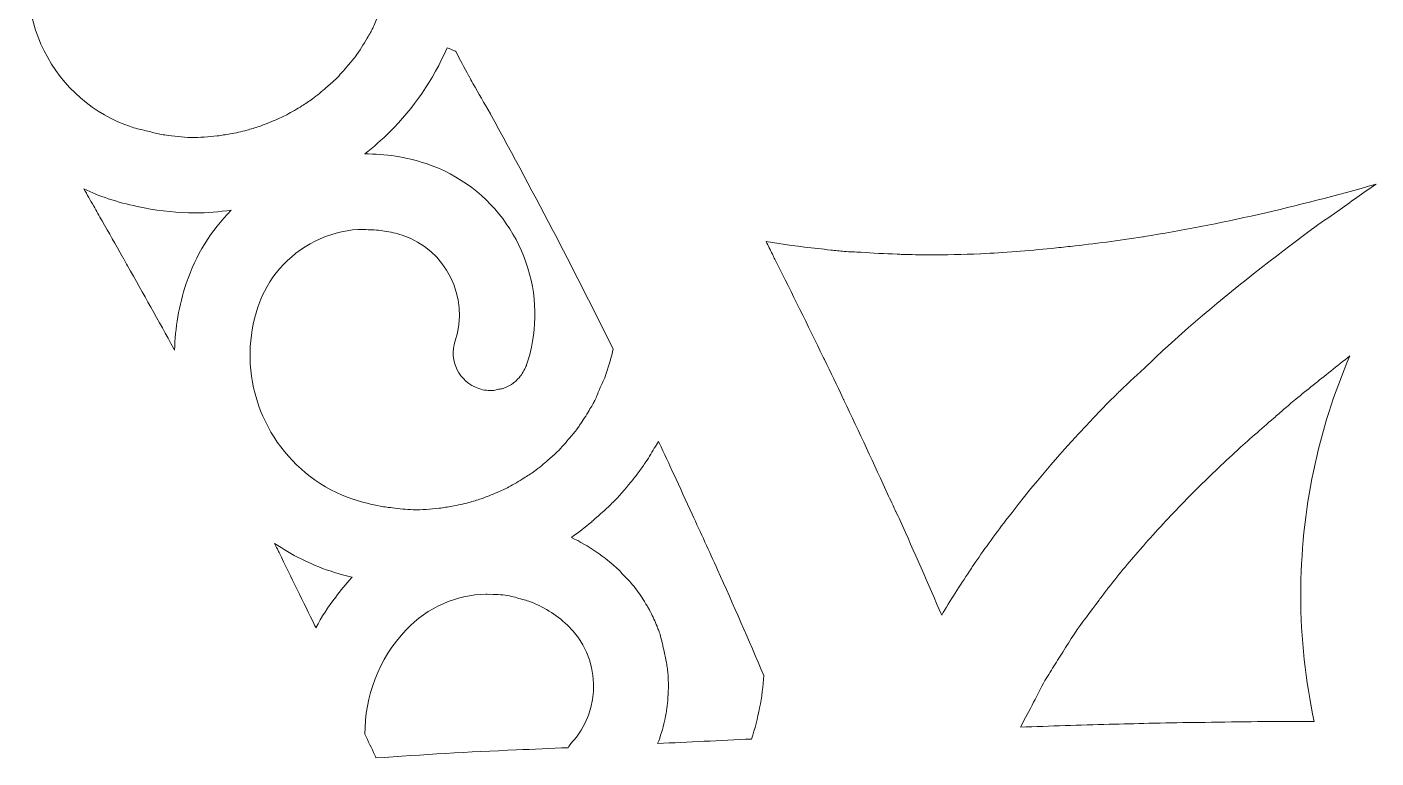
# Model space of a CAD drawing. Header units: millimetres. Extents: x -416 to 1516, y -417 to 43.
# Drawn here: x 997.46 to 1015.36, y -70.63 to -60.93 of the extents above; entities that cross this region are included whole.
import ezdxf

# ---------------------------------------------------------------- set-up
doc = ezdxf.new("R2010")
doc.units = ezdxf.units.MM
doc.header["$MEASUREMENT"] = 0
doc.layers.add('Layer 2', color=7, linetype='Continuous')

msp = doc.modelspace()

# ---------------------------------------------------------------- linework, layer by layer
at = {"layer": 'Layer 2', "lineweight": 0}
for points, knots in [([(999.658, -57.207), (999.66, -57.205), (999.662, -57.202), (999.664, -57.2), (999.674, -57.185), (999.686, -57.172), (999.696, -57.158), (999.698, -57.154), (999.7, -57.151), (999.702, -57.148), (999.703, -57.147), (999.703, -57.147), (999.704, -57.146), (999.747, -57.085), (999.787, -57.022), (999.826, -56.958), (999.827, -56.957), (999.827, -56.956), (999.828, -56.955), (999.831, -56.949), (999.835, -56.944), (999.839, -56.938), (999.844, -56.929), (999.849, -56.919), (999.855, -56.91), (999.855, -56.908), (999.856, -56.907), (999.857, -56.905), (999.901, -56.831), (999.944, -56.757), (999.983, -56.679), (999.984, -56.679), (999.984, -56.678), (999.984, -56.678), (999.984, -56.678), (999.984, -56.678), (999.984, -56.678), (999.985, -56.677), (999.985, -56.676), (999.986, -56.675), (1000.02, -56.608), (1000.05, -56.538), (1000.08, -56.468), (1000.095, -56.434), (1000.113, -56.402), (1000.126, -56.367), (1000.127, -56.367), (1000.127, -56.368), (1000.128, -56.369), (1000.467, -56.877), (1000.799, -57.389), (1001.127, -57.905), (1001.185, -57.997), (1001.244, -58.088), (1001.301, -58.18), (1001.634, -58.706), (1001.961, -59.236), (1002.281, -59.771), (1002.282, -59.773), (1002.284, -59.775), (1002.285, -59.777), (1002.306, -59.806), (1002.323, -59.834), (1002.343, -59.863), (1002.348, -59.87), (1002.353, -59.877), (1002.358, -59.885), (1002.332, -60.119), (1002.283, -60.354), (1002.205, -60.587), (1002.205, -60.588), (1002.204, -60.589), (1002.204, -60.59), (1002.182, -60.655), (1002.151, -60.715), (1002.124, -60.777), (1002.1, -60.833), (1002.079, -60.892), (1002.052, -60.946), (1002.042, -60.965), (1002.033, -60.984), (1002.023, -61.003), (1002.008, -61.028), (1001.992, -61.052), (1001.977, -61.078), (1001.928, -61.162), (1001.878, -61.246), (1001.82, -61.324), (1001.79, -61.364), (1001.756, -61.4), (1001.724, -61.438), (1001.67, -61.504), (1001.615, -61.569), (1001.555, -61.628), (1001.517, -61.666), (1001.475, -61.699), (1001.435, -61.735), (1001.375, -61.787), (1001.314, -61.839), (1001.25, -61.886), (1001.205, -61.919), (1001.158, -61.948), (1001.111, -61.978), (1001.046, -62.019), (1000.979, -62.059), (1000.911, -62.095), (1000.861, -62.121), (1000.809, -62.144), (1000.757, -62.167), (1000.688, -62.198), (1000.617, -62.226), (1000.545, -62.25), (1000.491, -62.269), (1000.436, -62.286), (1000.38, -62.301), (1000.307, -62.321), (1000.233, -62.337), (1000.158, -62.35), (1000.101, -62.36), (1000.044, -62.37), (999.986, -62.376), (999.872, -62.389), (999.758, -62.4), (999.642, -62.397), (999.642, -62.397), (999.64, -62.397), (999.64, -62.397), (999.525, -62.395), (999.409, -62.382), (999.293, -62.364), (999.264, -62.36), (999.235, -62.355), (999.206, -62.349), (999.153, -62.339), (999.1, -62.322), (999.046, -62.309), (998.983, -62.294), (998.92, -62.282), (998.858, -62.261), (998.857, -62.261), (998.857, -62.261), (998.857, -62.261), (998.346, -62.091), (997.932, -61.732), (997.691, -61.249), (997.57, -61.008), (997.5, -60.751), (997.482, -60.49), (997.463, -60.229), (997.496, -59.965), (997.581, -59.709), (997.586, -59.696), (997.592, -59.685), (997.597, -59.672), (997.622, -59.602), (997.653, -59.534), (997.687, -59.47), (997.692, -59.463), (997.696, -59.455), (997.7, -59.447), (997.714, -59.424), (997.728, -59.401), (997.743, -59.378), (997.774, -59.329), (997.808, -59.282), (997.844, -59.237), (997.86, -59.218), (997.876, -59.199), (997.892, -59.18), (997.903, -59.168), (997.914, -59.156), (997.926, -59.144), (997.963, -59.106), (998.002, -59.07), (998.042, -59.035), (998.069, -59.013), (998.096, -58.989), (998.124, -58.969), (998.178, -58.929), (998.236, -58.894), (998.295, -58.862), (998.332, -58.841), (998.371, -58.823), (998.411, -58.806), (998.446, -58.791), (998.482, -58.778), (998.518, -58.765), (998.551, -58.753), (998.583, -58.74), (998.617, -58.731), (998.618, -58.731), (998.619, -58.731), (998.619, -58.73), (998.711, -58.705), (998.804, -58.685), (998.9, -58.678), (998.9, -58.678), (998.9, -58.678), (998.9, -58.678), (998.906, -58.677), (998.912, -58.678), (998.918, -58.678), (999.011, -58.672), (999.105, -58.673), (999.199, -58.684), (999.298, -58.697), (999.398, -58.718), (999.496, -58.751), (1000.077, -58.945), (1000.393, -59.576), (1000.199, -60.157), (1000.111, -60.419), (1000.253, -60.702), (1000.515, -60.79), (1000.581, -60.811), (1000.647, -60.819), (1000.712, -60.814), (1000.712, -60.814), (1000.712, -60.814), (1000.712, -60.814), (1000.712, -60.814), (1000.713, -60.814), (1000.713, -60.814), (1000.738, -60.812), (1000.763, -60.803), (1000.787, -60.797), (1000.803, -60.793), (1000.82, -60.791), (1000.836, -60.786), (1000.836, -60.786), (1000.836, -60.786), (1000.836, -60.786), (1000.841, -60.784), (1000.847, -60.784), (1000.852, -60.782), (1000.852, -60.782), (1000.853, -60.782), (1000.853, -60.782), (1000.894, -60.766), (1000.931, -60.744), (1000.966, -60.719), (1000.966, -60.718), (1000.967, -60.718), (1000.968, -60.718), (1000.975, -60.712), (1000.982, -60.707), (1000.989, -60.701), (1000.991, -60.699), (1000.993, -60.696), (1000.996, -60.694), (1001.02, -60.674), (1001.042, -60.651), (1001.062, -60.625), (1001.063, -60.625), (1001.064, -60.624), (1001.064, -60.624), (1001.066, -60.622), (1001.067, -60.62), (1001.068, -60.618), (1001.101, -60.575), (1001.13, -60.528), (1001.148, -60.474), (1001.148, -60.474), (1001.148, -60.473), (1001.148, -60.473), (1001.218, -60.266), (1001.252, -60.056), (1001.257, -59.848), (1001.274, -58.949), (1000.711, -58.102), (999.813, -57.802), (999.624, -57.739), (999.432, -57.703), (999.242, -57.686), (999.272, -57.658), (999.298, -57.625), (999.327, -57.596), (999.381, -57.54), (999.437, -57.485), (999.488, -57.426), (999.488, -57.426), (999.488, -57.425), (999.489, -57.424), (999.489, -57.424), (999.489, -57.424), (999.489, -57.424), (999.489, -57.424), (999.49, -57.423), (999.49, -57.423), (999.55, -57.354), (999.604, -57.281), (999.658, -57.207)], [0, 0, 0, 0, 1, 1, 1, 2, 2, 2, 3, 3, 3, 4, 4, 4, 5, 5, 5, 6, 6, 6, 7, 7, 7, 8, 8, 8, 9, 9, 9, 10, 10, 10, 11, 11, 11, 12, 12, 12, 13, 13, 13, 14, 14, 14, 15, 15, 15, 16, 16, 16, 17, 17, 17, 18, 18, 18, 19, 19, 19, 20, 20, 20, 21, 21, 21, 22, 22, 22, 23, 23, 23, 24, 24, 24, 25, 25, 25, 26, 26, 26, 27, 27, 27, 28, 28, 28, 29, 29, 29, 30, 30, 30, 31, 31, 31, 32, 32, 32, 33, 33, 33, 34, 34, 34, 35, 35, 35, 36, 36, 36, 37, 37, 37, 38, 38, 38, 39, 39, 39, 40, 40, 40, 41, 41, 41, 42, 42, 42, 43, 43, 43, 44, 44, 44, 45, 45, 45, 46, 46, 46, 47, 47, 47, 48, 48, 48, 49, 49, 49, 50, 50, 50, 51, 51, 51, 52, 52, 52, 53, 53, 53, 54, 54, 54, 55, 55, 55, 56, 56, 56, 57, 57, 57, 58, 58, 58, 59, 59, 59, 60, 60, 60, 61, 61, 61, 62, 62, 62, 63, 63, 63, 64, 64, 64, 65, 65, 65, 66, 66, 66, 67, 67, 67, 68, 68, 68, 69, 69, 69, 70, 70, 70, 71, 71, 71, 72, 72, 72, 73, 73, 73, 74, 74, 74, 75, 75, 75, 76, 76, 76, 77, 77, 77, 78, 78, 78, 79, 79, 79, 80, 80, 80, 81, 81, 81, 82, 82, 82, 83, 83, 83, 84, 84, 84, 85, 85, 85, 86, 86, 86, 87, 87, 87, 88, 88, 88, 89, 89, 89, 90, 90, 90, 91, 91, 91, 92, 92, 92, 93, 93, 93, 94, 94, 94, 95, 95, 95, 96, 96, 96, 97, 97, 97, 97]), ([(1000.423, -65.247), (1000.427, -65.049), (1000.46, -64.848), (1000.526, -64.65), (1000.654, -64.266), (1000.924, -63.955), (1001.286, -63.774), (1001.467, -63.684), (1001.66, -63.632), (1001.855, -63.618), (1001.86, -63.617), (1001.865, -63.618), (1001.869, -63.618), (1001.872, -63.618), (1001.875, -63.619), (1001.878, -63.618), (1001.916, -63.616), (1001.954, -63.621), (1001.992, -63.622), (1002.063, -63.623), (1002.134, -63.629), (1002.205, -63.639), (1002.284, -63.652), (1002.363, -63.667), (1002.441, -63.693), (1003.022, -63.886), (1003.337, -64.517), (1003.144, -65.098), (1003.056, -65.36), (1003.198, -65.644), (1003.46, -65.731), (1003.525, -65.753), (1003.592, -65.76), (1003.657, -65.755), (1003.657, -65.755), (1003.657, -65.755), (1003.657, -65.755), (1003.657, -65.755), (1003.658, -65.755), (1003.658, -65.755), (1003.679, -65.753), (1003.7, -65.745), (1003.721, -65.74), (1003.741, -65.736), (1003.761, -65.734), (1003.781, -65.727), (1003.781, -65.727), (1003.781, -65.727), (1003.781, -65.727), (1003.792, -65.723), (1003.803, -65.719), (1003.814, -65.714), (1003.814, -65.714), (1003.814, -65.714), (1003.814, -65.714), (1003.849, -65.699), (1003.883, -65.681), (1003.913, -65.659), (1003.913, -65.659), (1003.913, -65.659), (1003.914, -65.658), (1003.92, -65.654), (1003.927, -65.648), (1003.933, -65.643), (1003.933, -65.643), (1003.933, -65.643), (1003.933, -65.643), (1003.961, -65.62), (1003.987, -65.594), (1004.009, -65.565), (1004.009, -65.565), (1004.01, -65.564), (1004.01, -65.564), (1004.019, -65.553), (1004.027, -65.542), (1004.035, -65.529), (1004.035, -65.529), (1004.035, -65.529), (1004.035, -65.529), (1004.051, -65.504), (1004.064, -65.477), (1004.076, -65.45), (1004.08, -65.44), (1004.086, -65.432), (1004.09, -65.422), (1004.091, -65.42), (1004.093, -65.417), (1004.093, -65.415), (1004.163, -65.208), (1004.198, -64.997), (1004.202, -64.79), (1004.219, -63.89), (1003.656, -63.043), (1002.758, -62.744), (1002.492, -62.655), (1002.217, -62.615), (1001.944, -62.616), (1002.06, -62.526), (1002.171, -62.428), (1002.276, -62.323), (1002.591, -62.009), (1002.852, -61.634), (1003.038, -61.207), (1003.077, -61.221), (1003.113, -61.239), (1003.151, -61.254), (1003.152, -61.255), (1003.153, -61.256), (1003.153, -61.258), (1003.208, -61.362), (1003.267, -61.471), (1003.328, -61.583), (1003.328, -61.583), (1003.329, -61.584), (1003.329, -61.585), (1003.346, -61.616), (1003.363, -61.647), (1003.38, -61.679), (1003.381, -61.679), (1003.381, -61.68), (1003.381, -61.68), (1003.453, -61.809), (1003.528, -61.942), (1003.612, -62.084), (1003.613, -62.085), (1003.614, -62.087), (1003.614, -62.088), (1003.913, -62.627), (1004.201, -63.172), (1004.487, -63.718), (1004.742, -64.21), (1004.993, -64.705), (1005.24, -65.202), (1005.241, -65.202), (1005.241, -65.203), (1005.241, -65.203), (1005.216, -65.312), (1005.186, -65.42), (1005.15, -65.529), (1005.15, -65.529), (1005.149, -65.53), (1005.149, -65.531), (1005.124, -65.605), (1005.089, -65.673), (1005.058, -65.743), (1005.037, -65.791), (1005.02, -65.841), (1004.997, -65.887), (1004.987, -65.906), (1004.978, -65.925), (1004.968, -65.944), (1004.953, -65.969), (1004.937, -65.993), (1004.922, -66.019), (1004.883, -66.087), (1004.84, -66.153), (1004.796, -66.217), (1004.785, -66.232), (1004.776, -66.25), (1004.765, -66.265), (1004.735, -66.305), (1004.701, -66.341), (1004.669, -66.379), (1004.615, -66.445), (1004.56, -66.51), (1004.5, -66.569), (1004.462, -66.607), (1004.42, -66.641), (1004.38, -66.676), (1004.32, -66.729), (1004.259, -66.78), (1004.195, -66.827), (1004.15, -66.86), (1004.103, -66.889), (1004.056, -66.919), (1003.991, -66.96), (1003.925, -67), (1003.856, -67.036), (1003.806, -67.062), (1003.754, -67.085), (1003.702, -67.108), (1003.633, -67.139), (1003.562, -67.167), (1003.49, -67.192), (1003.436, -67.21), (1003.381, -67.227), (1003.325, -67.242), (1003.252, -67.262), (1003.178, -67.278), (1003.103, -67.291), (1003.046, -67.302), (1002.989, -67.311), (1002.931, -67.318), (1002.817, -67.33), (1002.703, -67.341), (1002.587, -67.338), (1002.586, -67.338), (1002.586, -67.338), (1002.585, -67.338), (1002.494, -67.337), (1002.402, -67.325), (1002.311, -67.312), (1002.286, -67.309), (1002.263, -67.309), (1002.238, -67.305), (1002.209, -67.301), (1002.18, -67.296), (1002.151, -67.29), (1002.035, -67.268), (1001.918, -67.241), (1001.803, -67.203), (1001.803, -67.203), (1001.802, -67.203), (1001.802, -67.203), (1000.945, -66.917), (1000.406, -66.107), (1000.423, -65.247)], [0, 0, 0, 0, 1, 1, 1, 2, 2, 2, 3, 3, 3, 4, 4, 4, 5, 5, 5, 6, 6, 6, 7, 7, 7, 8, 8, 8, 9, 9, 9, 10, 10, 10, 11, 11, 11, 12, 12, 12, 13, 13, 13, 14, 14, 14, 15, 15, 15, 16, 16, 16, 17, 17, 17, 18, 18, 18, 19, 19, 19, 20, 20, 20, 21, 21, 21, 22, 22, 22, 23, 23, 23, 24, 24, 24, 25, 25, 25, 26, 26, 26, 27, 27, 27, 28, 28, 28, 29, 29, 29, 30, 30, 30, 31, 31, 31, 32, 32, 32, 33, 33, 33, 34, 34, 34, 35, 35, 35, 36, 36, 36, 37, 37, 37, 38, 38, 38, 39, 39, 39, 40, 40, 40, 41, 41, 41, 42, 42, 42, 43, 43, 43, 44, 44, 44, 45, 45, 45, 46, 46, 46, 47, 47, 47, 48, 48, 48, 49, 49, 49, 50, 50, 50, 51, 51, 51, 52, 52, 52, 53, 53, 53, 54, 54, 54, 55, 55, 55, 56, 56, 56, 57, 57, 57, 58, 58, 58, 59, 59, 59, 60, 60, 60, 61, 61, 61, 62, 62, 62, 63, 63, 63, 64, 64, 64, 65, 65, 65, 66, 66, 66, 67, 67, 67, 68, 68, 68, 69, 69, 69, 70, 70, 70, 71, 71, 71, 72, 72, 72, 72]), ([(1000.174, -63.363), (999.906, -63.633), (999.7, -63.962), (999.576, -64.334), (999.478, -64.628), (999.428, -64.927), (999.422, -65.222), (999.422, -65.221), (999.422, -65.221), (999.422, -65.221), (999.418, -65.214), (999.414, -65.208), (999.41, -65.201), (999.21, -64.832), (999.005, -64.467), (998.799, -64.103), (998.78, -64.068), (998.761, -64.034), (998.742, -64), (998.742, -63.999), (998.741, -63.999), (998.741, -63.999), (998.738, -63.992), (998.734, -63.986), (998.731, -63.98), (998.641, -63.82), (998.549, -63.661), (998.459, -63.502), (998.422, -63.438), (998.385, -63.373), (998.348, -63.308), (998.304, -63.232), (998.262, -63.156), (998.218, -63.08), (998.323, -63.129), (998.429, -63.173), (998.54, -63.21), (998.668, -63.253), (998.796, -63.285), (998.925, -63.313), (998.956, -63.32), (998.988, -63.326), (999.019, -63.332), (999.244, -63.374), (999.468, -63.398), (999.691, -63.398), (999.691, -63.398), (999.691, -63.398), (999.691, -63.398), (999.691, -63.398), (999.691, -63.398), (999.691, -63.398), (999.691, -63.398), (999.691, -63.398), (999.691, -63.398), (999.691, -63.398), (999.691, -63.398), (999.691, -63.398), (999.691, -63.398), (999.691, -63.398), (999.691, -63.398), (999.692, -63.398), (999.692, -63.398), (999.692, -63.398), (999.854, -63.398), (1000.015, -63.384), (1000.174, -63.363)], [0, 0, 0, 0, 1, 1, 1, 2, 2, 2, 3, 3, 3, 4, 4, 4, 5, 5, 5, 6, 6, 6, 7, 7, 7, 8, 8, 8, 9, 9, 9, 10, 10, 10, 11, 11, 11, 12, 12, 12, 13, 13, 13, 14, 14, 14, 15, 15, 15, 16, 16, 16, 17, 17, 17, 18, 18, 18, 19, 19, 19, 20, 20, 20, 21, 21, 21, 22, 22, 22, 22]), ([(1014.855, -63.375), (1014.74, -63.457), (1014.62, -63.537), (1014.507, -63.62), (1014.507, -63.62), (1014.507, -63.621), (1014.507, -63.621), (1014.41, -63.691), (1014.316, -63.763), (1014.221, -63.834), (1014.221, -63.835), (1014.221, -63.835), (1014.221, -63.835), (1014.194, -63.854), (1014.17, -63.874), (1014.144, -63.894), (1013.596, -64.309), (1013.08, -64.732), (1012.604, -65.162), (1012.604, -65.162), (1012.604, -65.162), (1012.604, -65.162), (1012.511, -65.246), (1012.426, -65.33), (1012.336, -65.414), (1012.211, -65.531), (1012.083, -65.648), (1011.964, -65.765), (1011.948, -65.779), (1011.933, -65.793), (1011.919, -65.807), (1011.919, -65.807), (1011.919, -65.808), (1011.918, -65.808), (1011.364, -66.359), (1010.879, -66.917), (1010.453, -67.478), (1010.299, -67.678), (1010.153, -67.878), (1010.018, -68.078), (1010.001, -68.103), (1009.987, -68.128), (1009.97, -68.153), (1009.838, -68.349), (1009.713, -68.544), (1009.6, -68.739), (1009.42, -68.318), (1009.235, -67.899), (1009.048, -67.482), (1009.03, -67.442), (1009.011, -67.403), (1008.992, -67.363), (1008.989, -67.358), (1008.987, -67.352), (1008.984, -67.347), (1008.976, -67.328), (1008.967, -67.31), (1008.959, -67.292), (1008.958, -67.291), (1008.958, -67.29), (1008.957, -67.289), (1008.957, -67.288), (1008.957, -67.288), (1008.957, -67.287), (1008.955, -67.283), (1008.953, -67.278), (1008.951, -67.274), (1008.933, -67.235), (1008.914, -67.196), (1008.896, -67.157), (1008.702, -66.731), (1008.504, -66.307), (1008.303, -65.885), (1008.302, -65.882), (1008.3, -65.879), (1008.299, -65.876), (1008.296, -65.87), (1008.293, -65.864), (1008.29, -65.858), (1008.29, -65.858), (1008.29, -65.858), (1008.29, -65.858), (1008.29, -65.858), (1008.29, -65.858), (1008.29, -65.858), (1008.209, -65.687), (1008.127, -65.516), (1008.044, -65.346), (1008.04, -65.337), (1008.035, -65.328), (1008.031, -65.319), (1008.03, -65.317), (1008.028, -65.314), (1008.027, -65.312), (1007.822, -64.889), (1007.615, -64.468), (1007.404, -64.049), (1007.398, -64.037), (1007.393, -64.026), (1007.387, -64.014), (1007.376, -63.992), (1007.365, -63.969), (1007.353, -63.946), (1007.325, -63.891), (1007.299, -63.835), (1007.271, -63.78), (1007.271, -63.78), (1007.271, -63.779), (1007.271, -63.779), (1007.271, -63.779), (1007.271, -63.779), (1007.271, -63.779), (1007.27, -63.778), (1007.27, -63.777), (1007.27, -63.776), (1007.492, -63.815), (1007.722, -63.846), (1007.956, -63.873), (1008.013, -63.879), (1008.071, -63.885), (1008.129, -63.891), (1008.189, -63.897), (1008.247, -63.905), (1008.308, -63.91), (1008.379, -63.916), (1008.454, -63.917), (1008.527, -63.921), (1008.685, -63.932), (1008.845, -63.94), (1009.008, -63.946), (1009.033, -63.946), (1009.057, -63.949), (1009.083, -63.949), (1009.196, -63.952), (1009.309, -63.956), (1009.424, -63.956), (1009.651, -63.956), (1009.881, -63.951), (1010.114, -63.941), (1010.116, -63.941), (1010.118, -63.94), (1010.12, -63.94), (1010.12, -63.94), (1010.121, -63.94), (1010.121, -63.94), (1010.429, -63.926), (1010.743, -63.901), (1011.061, -63.869), (1011.061, -63.869), (1011.061, -63.869), (1011.061, -63.869), (1011.061, -63.869), (1011.062, -63.869), (1011.062, -63.869), (1011.144, -63.861), (1011.226, -63.852), (1011.309, -63.843), (1011.309, -63.843), (1011.31, -63.843), (1011.31, -63.843), (1011.31, -63.843), (1011.311, -63.843), (1011.311, -63.843), (1011.626, -63.808), (1011.945, -63.767), (1012.269, -63.715), (1012.27, -63.715), (1012.27, -63.715), (1012.271, -63.715), (1012.276, -63.714), (1012.281, -63.714), (1012.286, -63.713), (1013.28, -63.554), (1014.311, -63.319), (1015.363, -63.017), (1015.188, -63.135), (1015.024, -63.256), (1014.855, -63.375)], [0, 0, 0, 0, 1, 1, 1, 2, 2, 2, 3, 3, 3, 4, 4, 4, 5, 5, 5, 6, 6, 6, 7, 7, 7, 8, 8, 8, 9, 9, 9, 10, 10, 10, 11, 11, 11, 12, 12, 12, 13, 13, 13, 14, 14, 14, 15, 15, 15, 16, 16, 16, 17, 17, 17, 18, 18, 18, 19, 19, 19, 20, 20, 20, 21, 21, 21, 22, 22, 22, 23, 23, 23, 24, 24, 24, 25, 25, 25, 26, 26, 26, 27, 27, 27, 28, 28, 28, 29, 29, 29, 30, 30, 30, 31, 31, 31, 32, 32, 32, 33, 33, 33, 34, 34, 34, 35, 35, 35, 36, 36, 36, 37, 37, 37, 38, 38, 38, 39, 39, 39, 40, 40, 40, 41, 41, 41, 42, 42, 42, 43, 43, 43, 44, 44, 44, 45, 45, 45, 46, 46, 46, 47, 47, 47, 48, 48, 48, 49, 49, 49, 50, 50, 50, 51, 51, 51, 52, 52, 52, 53, 53, 53, 54, 54, 54, 55, 55, 55, 56, 56, 56, 57, 57, 57, 58, 58, 58, 59, 59, 59, 59]), ([(1014.543, -70.147), (1014.543, -70.147), (1014.543, -70.147), (1014.543, -70.147), (1014.541, -70.147), (1014.54, -70.147), (1014.538, -70.147), (1014.538, -70.147), (1014.536, -70.147), (1014.536, -70.147), (1014.526, -70.147), (1014.516, -70.147), (1014.506, -70.147), (1014.499, -70.147), (1014.492, -70.147), (1014.484, -70.147), (1014.483, -70.147), (1014.481, -70.147), (1014.479, -70.147), (1014.025, -70.147), (1013.561, -70.152), (1013.094, -70.16), (1013.044, -70.161), (1012.996, -70.16), (1012.946, -70.161), (1012.747, -70.165), (1012.548, -70.168), (1012.347, -70.173), (1012.173, -70.177), (1011.999, -70.181), (1011.824, -70.186), (1011.433, -70.197), (1011.041, -70.209), (1010.648, -70.223), (1010.65, -70.221), (1010.651, -70.219), (1010.652, -70.216), (1010.701, -70.109), (1010.764, -70.001), (1010.82, -69.893), (1010.87, -69.797), (1010.914, -69.702), (1010.969, -69.606), (1010.99, -69.569), (1011.016, -69.532), (1011.039, -69.495), (1011.083, -69.424), (1011.127, -69.353), (1011.172, -69.283), (1011.183, -69.265), (1011.195, -69.247), (1011.206, -69.23), (1011.256, -69.148), (1011.304, -69.067), (1011.36, -68.985), (1011.462, -68.837), (1011.575, -68.688), (1011.688, -68.539), (1011.721, -68.495), (1011.753, -68.451), (1011.786, -68.407), (1011.796, -68.393), (1011.806, -68.38), (1011.816, -68.366), (1011.956, -68.189), (1012.107, -68.011), (1012.262, -67.834), (1012.282, -67.81), (1012.301, -67.787), (1012.321, -67.764), (1012.326, -67.758), (1012.331, -67.753), (1012.336, -67.747), (1012.511, -67.551), (1012.696, -67.354), (1012.889, -67.158), (1012.897, -67.15), (1012.904, -67.142), (1012.912, -67.135), (1012.913, -67.133), (1012.914, -67.132), (1012.916, -67.13), (1013.098, -66.946), (1013.292, -66.762), (1013.49, -66.579), (1013.495, -66.574), (1013.501, -66.569), (1013.506, -66.564), (1013.666, -66.417), (1013.836, -66.269), (1014.006, -66.123), (1014.051, -66.083), (1014.095, -66.044), (1014.141, -66.004), (1014.165, -65.984), (1014.19, -65.964), (1014.213, -65.943), (1014.242, -65.92), (1014.27, -65.896), (1014.298, -65.872), (1014.448, -65.747), (1014.605, -65.623), (1014.762, -65.499), (1014.847, -65.431), (1014.929, -65.363), (1015.016, -65.296), (1014.597, -66.272), (1014.364, -67.347), (1014.364, -68.476), (1014.364, -69.05), (1014.429, -69.607), (1014.543, -70.147)], [0, 0, 0, 0, 1, 1, 1, 2, 2, 2, 3, 3, 3, 4, 4, 4, 5, 5, 5, 6, 6, 6, 7, 7, 7, 8, 8, 8, 9, 9, 9, 10, 10, 10, 11, 11, 11, 12, 12, 12, 13, 13, 13, 14, 14, 14, 15, 15, 15, 16, 16, 16, 17, 17, 17, 18, 18, 18, 19, 19, 19, 20, 20, 20, 21, 21, 21, 22, 22, 22, 23, 23, 23, 24, 24, 24, 25, 25, 25, 26, 26, 26, 27, 27, 27, 28, 28, 28, 29, 29, 29, 30, 30, 30, 31, 31, 31, 32, 32, 32, 33, 33, 33, 34, 34, 34, 35, 35, 35, 36, 36, 36, 37, 37, 37, 37]), ([(1005.971, -69.565), (1005.971, -69.564), (1005.971, -69.564), (1005.971, -69.563), (1005.97, -69.547), (1005.97, -69.531), (1005.968, -69.515), (1005.968, -69.514), (1005.968, -69.513), (1005.968, -69.513), (1005.968, -69.509), (1005.968, -69.505), (1005.968, -69.502), (1005.967, -69.493), (1005.965, -69.485), (1005.964, -69.476), (1005.964, -69.474), (1005.964, -69.473), (1005.963, -69.471), (1005.962, -69.463), (1005.961, -69.454), (1005.96, -69.446), (1005.956, -69.42), (1005.952, -69.395), (1005.949, -69.37), (1005.949, -69.37), (1005.949, -69.369), (1005.949, -69.369), (1005.94, -69.311), (1005.925, -69.255), (1005.912, -69.198), (1005.904, -69.161), (1005.899, -69.123), (1005.888, -69.086), (1005.888, -69.086), (1005.888, -69.085), (1005.888, -69.085), (1005.888, -69.085), (1005.888, -69.084), (1005.888, -69.084), (1005.887, -69.083), (1005.887, -69.081), (1005.886, -69.08), (1005.875, -69.04), (1005.867, -69), (1005.853, -68.961), (1005.853, -68.96), (1005.852, -68.96), (1005.852, -68.959), (1005.852, -68.959), (1005.852, -68.959), (1005.852, -68.959), (1005.852, -68.958), (1005.851, -68.956), (1005.85, -68.954), (1005.848, -68.947), (1005.844, -68.939), (1005.841, -68.932), (1005.837, -68.922), (1005.834, -68.912), (1005.83, -68.902), (1005.829, -68.901), (1005.829, -68.9), (1005.829, -68.899), (1005.827, -68.895), (1005.825, -68.891), (1005.824, -68.887), (1005.823, -68.886), (1005.823, -68.885), (1005.823, -68.884), (1005.797, -68.82), (1005.768, -68.757), (1005.736, -68.695), (1005.735, -68.695), (1005.735, -68.694), (1005.734, -68.693), (1005.732, -68.689), (1005.73, -68.686), (1005.728, -68.682), (1005.728, -68.681), (1005.728, -68.68), (1005.727, -68.68), (1005.719, -68.663), (1005.71, -68.647), (1005.701, -68.63), (1005.701, -68.63), (1005.7, -68.629), (1005.7, -68.629), (1005.7, -68.628), (1005.699, -68.626), (1005.698, -68.625), (1005.698, -68.624), (1005.697, -68.623), (1005.696, -68.622), (1005.689, -68.608), (1005.678, -68.596), (1005.67, -68.582), (1005.63, -68.514), (1005.588, -68.446), (1005.539, -68.383), (1005.488, -68.317), (1005.429, -68.257), (1005.369, -68.196), (1005.352, -68.179), (1005.338, -68.159), (1005.32, -68.142), (1005.127, -67.96), (1004.913, -67.815), (1004.686, -67.706), (1004.78, -67.643), (1004.869, -67.573), (1004.956, -67.499), (1004.957, -67.499), (1004.958, -67.498), (1004.959, -67.497), (1004.959, -67.497), (1004.959, -67.497), (1004.959, -67.496), (1004.98, -67.479), (1004.998, -67.46), (1005.018, -67.442), (1005.09, -67.379), (1005.162, -67.316), (1005.229, -67.247), (1005.23, -67.246), (1005.232, -67.245), (1005.233, -67.244), (1005.233, -67.244), (1005.233, -67.243), (1005.234, -67.243), (1005.236, -67.241), (1005.237, -67.24), (1005.239, -67.238), (1005.245, -67.232), (1005.252, -67.226), (1005.258, -67.22), (1005.258, -67.22), (1005.258, -67.219), (1005.259, -67.219), (1005.259, -67.218), (1005.259, -67.218), (1005.26, -67.218), (1005.26, -67.218), (1005.26, -67.217), (1005.261, -67.217), (1005.347, -67.128), (1005.427, -67.033), (1005.505, -66.935), (1005.505, -66.934), (1005.506, -66.933), (1005.507, -66.932), (1005.511, -66.926), (1005.517, -66.922), (1005.521, -66.916), (1005.532, -66.902), (1005.543, -66.889), (1005.553, -66.876), (1005.556, -66.873), (1005.558, -66.869), (1005.56, -66.866), (1005.561, -66.866), (1005.561, -66.865), (1005.561, -66.865), (1005.593, -66.822), (1005.623, -66.779), (1005.653, -66.735), (1005.654, -66.734), (1005.654, -66.733), (1005.655, -66.733), (1005.655, -66.733), (1005.655, -66.732), (1005.655, -66.732), (1005.656, -66.731), (1005.657, -66.73), (1005.658, -66.729), (1005.704, -66.662), (1005.745, -66.592), (1005.787, -66.523), (1005.805, -66.492), (1005.827, -66.464), (1005.844, -66.432), (1005.847, -66.439), (1005.85, -66.445), (1005.853, -66.452), (1005.918, -66.59), (1005.982, -66.729), (1006.045, -66.868), (1006.127, -67.045), (1006.208, -67.222), (1006.289, -67.399), (1006.403, -67.644), (1006.516, -67.89), (1006.627, -68.137), (1006.835, -68.601), (1007.04, -69.068), (1007.24, -69.536), (1007.221, -69.827), (1007.166, -70.109), (1007.076, -70.381), (1006.656, -70.402), (1006.24, -70.422), (1005.831, -70.441), (1005.869, -70.344), (1005.899, -70.244), (1005.923, -70.143), (1005.943, -70.053), (1005.956, -69.962), (1005.965, -69.87), (1005.965, -69.866), (1005.965, -69.863), (1005.965, -69.859), (1005.965, -69.859), (1005.965, -69.858), (1005.966, -69.857), (1005.967, -69.841), (1005.967, -69.825), (1005.968, -69.809), (1005.969, -69.808), (1005.969, -69.807), (1005.969, -69.806), (1005.969, -69.8), (1005.97, -69.794), (1005.97, -69.788), (1005.974, -69.72), (1005.974, -69.651), (1005.972, -69.583), (1005.972, -69.583), (1005.972, -69.583), (1005.972, -69.583), (1005.971, -69.577), (1005.971, -69.571), (1005.971, -69.565)], [0, 0, 0, 0, 1, 1, 1, 2, 2, 2, 3, 3, 3, 4, 4, 4, 5, 5, 5, 6, 6, 6, 7, 7, 7, 8, 8, 8, 9, 9, 9, 10, 10, 10, 11, 11, 11, 12, 12, 12, 13, 13, 13, 14, 14, 14, 15, 15, 15, 16, 16, 16, 17, 17, 17, 18, 18, 18, 19, 19, 19, 20, 20, 20, 21, 21, 21, 22, 22, 22, 23, 23, 23, 24, 24, 24, 25, 25, 25, 26, 26, 26, 27, 27, 27, 28, 28, 28, 29, 29, 29, 30, 30, 30, 31, 31, 31, 32, 32, 32, 33, 33, 33, 34, 34, 34, 35, 35, 35, 36, 36, 36, 37, 37, 37, 38, 38, 38, 39, 39, 39, 40, 40, 40, 41, 41, 41, 42, 42, 42, 43, 43, 43, 44, 44, 44, 45, 45, 45, 46, 46, 46, 47, 47, 47, 48, 48, 48, 49, 49, 49, 50, 50, 50, 51, 51, 51, 52, 52, 52, 53, 53, 53, 54, 54, 54, 55, 55, 55, 56, 56, 56, 57, 57, 57, 58, 58, 58, 59, 59, 59, 60, 60, 60, 61, 61, 61, 62, 62, 62, 63, 63, 63, 64, 64, 64, 65, 65, 65, 66, 66, 66, 67, 67, 67, 68, 68, 68, 69, 69, 69, 70, 70, 70, 71, 71, 71, 72, 72, 72, 73, 73, 73, 74, 74, 74, 75, 75, 75, 76, 76, 76, 77, 77, 77, 77]), ([(1001.776, -68.235), (1001.772, -68.239), (1001.768, -68.243), (1001.764, -68.247), (1001.689, -68.326), (1001.624, -68.411), (1001.559, -68.497), (1001.461, -68.627), (1001.371, -68.762), (1001.296, -68.904), (1001.292, -68.895), (1001.287, -68.887), (1001.283, -68.879), (1001.207, -68.717), (1001.127, -68.558), (1001.048, -68.398), (1000.968, -68.234), (1000.889, -68.07), (1000.808, -67.906), (1000.8, -67.89), (1000.793, -67.875), (1000.785, -67.859), (1000.773, -67.834), (1000.761, -67.81), (1000.749, -67.785), (1000.972, -67.936), (1001.217, -68.062), (1001.485, -68.151), (1001.582, -68.184), (1001.679, -68.212), (1001.776, -68.235)], [0, 0, 0, 0, 1, 1, 1, 2, 2, 2, 3, 3, 3, 4, 4, 4, 5, 5, 5, 6, 6, 6, 7, 7, 7, 8, 8, 8, 9, 9, 9, 10, 10, 10, 10]), ([(1002.493, -68.933), (1002.779, -68.629), (1003.162, -68.47), (1003.55, -68.458), (1003.562, -68.458), (1003.574, -68.461), (1003.586, -68.461), (1003.671, -68.46), (1003.756, -68.464), (1003.84, -68.478), (1003.907, -68.489), (1003.972, -68.51), (1004.038, -68.53), (1004.066, -68.538), (1004.095, -68.542), (1004.122, -68.552), (1004.307, -68.621), (1004.481, -68.726), (1004.633, -68.869), (1005.079, -69.29), (1005.099, -69.995), (1004.679, -70.441), (1004.663, -70.457), (1004.657, -70.478), (1004.644, -70.496), (1004.413, -70.506), (1004.182, -70.516), (1003.957, -70.526), (1003.325, -70.551), (1002.706, -70.589), (1002.094, -70.633), (1002.089, -70.621), (1002.083, -70.609), (1002.078, -70.597), (1002.035, -70.503), (1001.99, -70.41), (1001.947, -70.315), (1001.946, -69.819), (1002.126, -69.322), (1002.493, -68.933)], [0, 0, 0, 0, 1, 1, 1, 2, 2, 2, 3, 3, 3, 4, 4, 4, 5, 5, 5, 6, 6, 6, 7, 7, 7, 8, 8, 8, 9, 9, 9, 10, 10, 10, 11, 11, 11, 12, 12, 12, 13, 13, 13, 13])]:
    msp.add_open_spline(points, degree=3, knots=knots, dxfattribs=at)

doc.saveas('drawing.dxf')
